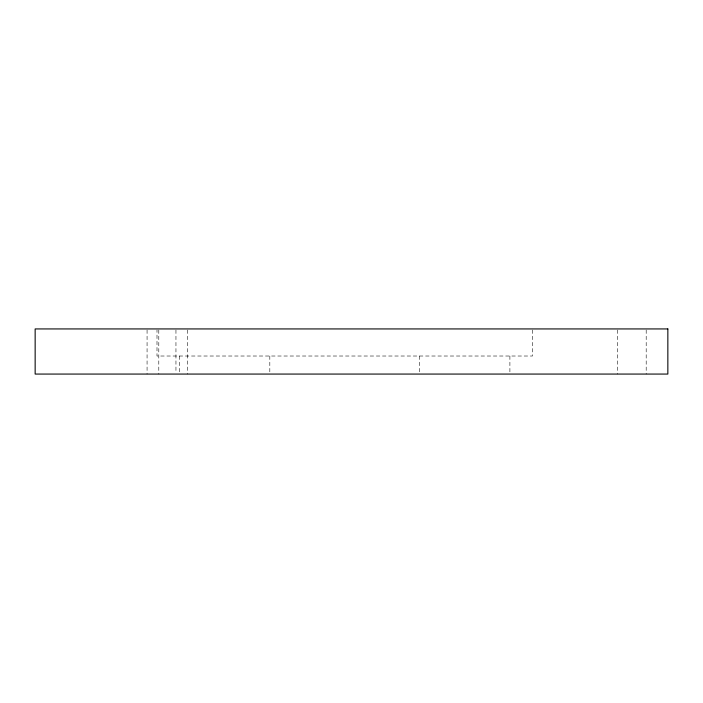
<?xml version="1.0" encoding="UTF-8"?>
<svg xmlns="http://www.w3.org/2000/svg" width="703" height="703" viewBox="0 0 703 703"><rect width="100%" height="100%" fill="white"/><g stroke="black" fill="none" stroke-linecap="round" stroke-linejoin="round"><path stroke-width="0.53" stroke-dasharray="3.52 2.64" d="M646.189 330.015L646.189 374.066M617.304 330.015L617.304 374.066M532.461 330.015L532.461 356.017L156.997 356.017L156.997 330.015M509.903 356.017L509.903 373.003M419.647 356.017L419.647 373.003M269.82 356.017L269.82 373.003M187.683 330.015L187.683 374.066M179.564 356.017L179.564 373.003M175.952 330.015L175.952 372.985M158.799 330.015L158.799 374.066M147.068 330.015L147.068 374.066"/><path stroke-width="1.05" d="M667.85 328.934L35.15 328.934L35.15 374.066L667.85 374.066L667.85 328.934"/></g></svg>
